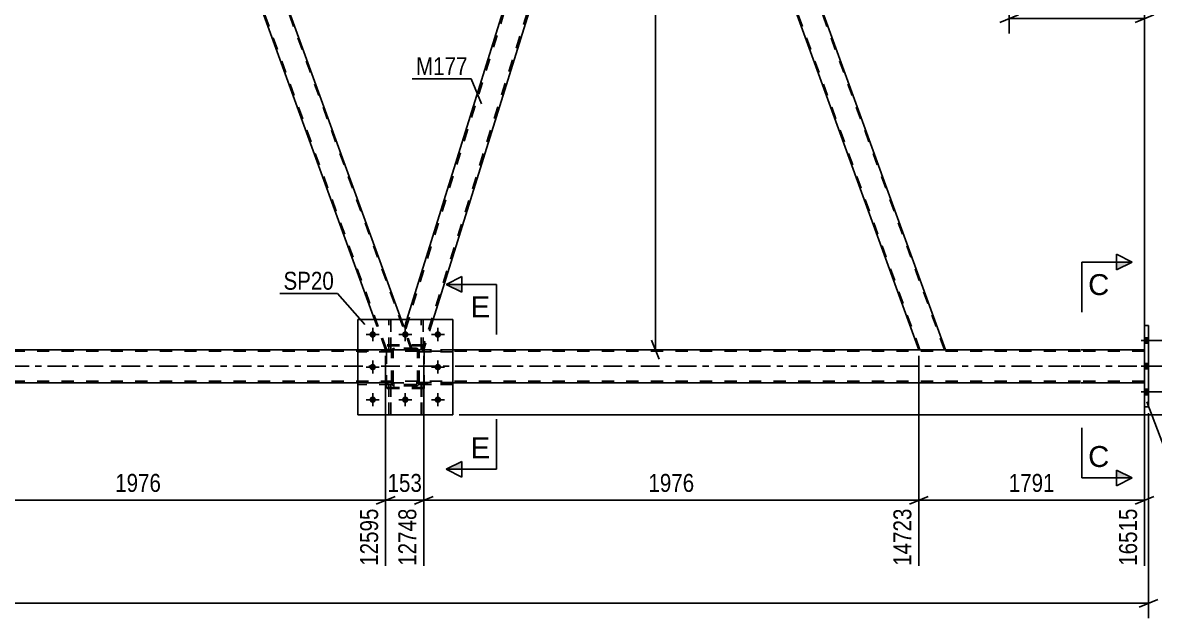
# Model space of a CAD drawing. Header units: millimetres. Extents: x -80 to 761, y -429 to 165.
# Drawn here: x 482.5 to 663.2, y -166.1 to -71.1 of the extents above; entities that cross this region are included whole.
import ezdxf

# ---------------------------------------------------------------- set-up
doc = ezdxf.new("R2010")
doc.units = ezdxf.units.MM
doc.linetypes.add('DXK_LINE_DOT2', pattern=[3.9198, 1.9599, -1.9599])
doc.linetypes.add('DXK_LINE_DOT3', pattern=[5.9187, 2.979, -0.9799, 0.9799, -0.9799])
doc.styles.add('Arial', font='ARIAL.TTF', dxfattribs={"height": 0.2})
doc.styles.add('Arial Narrow', font='ARIALN.TTF', dxfattribs={"height": 0.2})

# ---------------------------------------------------------------- blocks, each defined once
blk = doc.blocks.new('Bolt-814185468-3792 - 3674')
at = {"color": 1, "linetype": 'Continuous'}
for p, q in [((537.33, -120.8), (538.02, -120.8)), ((538.37, -119.76), (538.37, -120.46)), ((539.41, -120.8), (538.72, -120.8)), ((542.53, -120.8), (543.22, -120.8)), ((543.57, -119.76), (543.57, -120.46)), ((544.61, -120.8), (543.92, -120.8)), ((547.73, -120.8), (548.42, -120.8)), ((548.77, -119.76), (548.77, -120.46)), ((549.81, -120.8), (549.12, -120.8)), ((538.37, -121.84), (538.37, -121.15)), ((543.57, -121.84), (543.57, -121.15)), ((548.77, -121.84), (548.77, -121.15)), ((537.33, -126), (538.02, -126)), ((538.37, -124.96), (538.37, -125.66)), ((538.37, -127.04), (538.37, -126.35)), ((539.41, -126), (538.72, -126)), ((547.73, -126), (548.42, -126)), ((548.77, -124.96), (548.77, -125.66)), ((548.77, -127.04), (548.77, -126.35)), ((549.81, -126), (549.12, -126)), ((537.33, -131.2), (538.02, -131.2)), ((538.37, -130.16), (538.37, -130.86)), ((538.37, -132.24), (538.37, -131.55)), ((539.41, -131.2), (538.72, -131.2)), ((542.53, -131.2), (543.22, -131.2)), ((543.57, -130.16), (543.57, -130.86)), ((543.57, -132.24), (543.57, -131.55)), ((544.61, -131.2), (543.92, -131.2)), ((547.73, -131.2), (548.42, -131.2)), ((548.77, -130.16), (548.77, -130.86)), ((548.77, -132.24), (548.77, -131.55)), ((549.81, -131.2), (549.12, -131.2))]:
    blk.add_line(p, q, dxfattribs=at)
blk = doc.blocks.new('Part-814185468-3914 - 3674')
at = {"color": 7, "linetype": 'DXK_LINE_DOT2'}
for p, q in [((651.37, -123.46), (36.63, -123.46)), ((551.17, -123.22), (535.97, -123.22)), ((661.59, -123.46), (651.47, -123.46)), ((661.59, -123.22), (661.59, -128.5)), ((651.37, -128.26), (36.63, -128.26)), ((661.59, -128.26), (651.47, -128.26)), ((551.17, -128.5), (535.97, -128.5))]:
    blk.add_line(p, q, dxfattribs=at)
at = {"color": 2, "linetype": 'Continuous'}
for p, q in [((535.97, -123.22), (380.9, -123.22)), ((651.37, -123.22), (551.17, -123.22)), ((661.59, -123.22), (651.47, -123.22)), ((535.97, -128.5), (380.9, -128.5)), ((651.37, -128.5), (551.17, -128.5)), ((661.59, -128.5), (651.47, -128.5))]:
    blk.add_line(p, q, dxfattribs=at)
at = {"color": 7, "linetype": 'DXK_LINE_DOT3'}
for p, q in [((36.63, -125.86), (651.37, -125.86)), ((651.47, -125.86), (661.59, -125.86))]:
    blk.add_line(p, q, dxfattribs=at)
blk = doc.blocks.new('Bolt-814185468-3793 - 3674')
at = {"linetype": 'Continuous'}
for points in [[(538.89, -120.8, -1), (537.85, -120.8, -1)], [(544.09, -120.8, -1), (543.05, -120.8, -1)], [(549.29, -120.8, -1), (548.25, -120.8, -1)], [(538.89, -126, -1), (537.85, -126, -1)], [(549.29, -126, -1), (548.25, -126, -1)], [(538.89, -131.2, -1), (537.85, -131.2, -1)], [(544.09, -131.2, -1), (543.05, -131.2, -1)], [(549.29, -131.2, -1), (548.25, -131.2, -1)]]:
    blk.add_hatch(color=1, dxfattribs=at).paths.add_polyline_path(points)
at = {"color": 1, "linetype": 'Continuous'}
for p, q in [((539.41, -120.8), (537.33, -120.8)), ((538.37, -119.76), (538.37, -121.84)), ((544.61, -120.8), (542.53, -120.8)), ((543.57, -119.76), (543.57, -121.84)), ((549.81, -120.8), (547.73, -120.8)), ((548.77, -119.76), (548.77, -121.84)), ((539.41, -126), (537.33, -126)), ((538.37, -124.96), (538.37, -127.04)), ((549.81, -126), (547.73, -126)), ((548.77, -124.96), (548.77, -127.04)), ((539.41, -131.2), (537.33, -131.2)), ((538.37, -130.16), (538.37, -132.24)), ((544.61, -131.2), (542.53, -131.2)), ((543.57, -130.16), (543.57, -132.24)), ((549.81, -131.2), (547.73, -131.2)), ((548.77, -130.16), (548.77, -132.24))]:
    blk.add_line(p, q, dxfattribs=at)
blk = doc.blocks.new('Part-814185468-3796 - 3674')
at = {"color": 7, "linetype": 'DXK_LINE_DOT2'}
for p, q in [((541.24, -128.77), (540.92, -128.77)), ((540.92, -128.77), (540.92, -133.6)), ((540.92, -129.37), (541.24, -129.37)), ((541.24, -133.6), (541.24, -128.77)), ((540.92, -133.6), (541.24, -133.6))]:
    blk.add_line(p, q, dxfattribs=at)
blk = doc.blocks.new('Part-814185468-3848 - 3674')
at = {"color": 7, "linetype": 'DXK_LINE_DOT2'}
for p, q in [((541.37, -123.48), (541.41, -123.3)), ((541.41, -123.3), (541.37, -123.48)), ((541.37, -128.52), (541.37, -123.48)), ((541.61, -123.48), (541.63, -123.39)), ((541.61, -128.52), (541.61, -123.48)), ((541.63, -123.39), (541.68, -123.31)), ((541.67, -123.04), (541.85, -123)), ((541.85, -123), (541.67, -123.04)), ((541.68, -123.31), (541.76, -123.26)), ((541.76, -123.26), (541.85, -123.24)), ((545.29, -123), (541.85, -123)), ((541.85, -123.24), (545.29, -123.24)), ((545.29, -123), (545.47, -123.04)), ((545.47, -123.04), (545.29, -123)), ((545.29, -123.24), (545.38, -123.26)), ((545.38, -123.26), (545.46, -123.31)), ((545.46, -123.31), (545.51, -123.39)), ((545.51, -123.39), (545.53, -123.48)), ((545.53, -128.52), (545.53, -123.48)), ((545.73, -123.3), (545.77, -123.48)), ((545.77, -123.48), (545.73, -123.3)), ((545.77, -128.52), (545.77, -123.48)), ((541.41, -128.71), (541.37, -128.52)), ((541.37, -128.52), (541.41, -128.71)), ((541.63, -128.62), (541.61, -128.52)), ((541.68, -128.69), (541.63, -128.62)), ((541.85, -129), (541.67, -128.97)), ((541.67, -128.97), (541.85, -129)), ((541.76, -128.75), (541.68, -128.69)), ((541.85, -128.76), (541.76, -128.75)), ((545.29, -128.76), (541.85, -128.76)), ((545.29, -129), (541.85, -129)), ((545.38, -128.75), (545.29, -128.76)), ((545.47, -128.97), (545.29, -129)), ((545.29, -129), (545.47, -128.97)), ((545.46, -128.69), (545.38, -128.75)), ((545.51, -128.62), (545.46, -128.69)), ((545.53, -128.52), (545.51, -128.62)), ((545.77, -128.52), (545.73, -128.71)), ((545.73, -128.71), (545.77, -128.52))]:
    blk.add_line(p, q, dxfattribs=at)
at = {"color": 7, "linetype": 'DXK_LINE_DOT3'}
blk.add_line((543.57, -126), (543.57, -126), dxfattribs=at)
at = {"color": 7, "linetype": 'DXK_LINE_DOT2'}
for centre, start, end in [((541.85, -123.48), 112.5, 157.5), ((541.85, -123.48), 112.5, 157.5), ((545.29, -123.48), 22.5, 67.5), ((545.29, -123.48), 22.5, 67.5), ((541.85, -128.52), 202.5, 247.5), ((541.85, -128.52), 202.5, 247.5), ((545.29, -128.52), 292.5, 337.5), ((545.29, -128.52), 292.5, 337.5)]:
    blk.add_arc(centre, 0.48, start, end, dxfattribs=at)
blk = doc.blocks.new('Part-814185468-3826 - 3674')
at = {"color": 7, "linetype": 'DXK_LINE_DOT2'}
for p, q in [((540.92, -133.6), (540.92, -128.77)), ((540.92, -128.77), (541.24, -128.77)), ((540.92, -129.37), (541.24, -129.37)), ((541.24, -128.77), (541.24, -133.6)), ((541.24, -133.6), (540.92, -133.6))]:
    blk.add_line(p, q, dxfattribs=at)
blk = doc.blocks.new('Part-814185468-3829 - 3674')
at = {"color": 7, "linetype": 'DXK_LINE_DOT2'}
for p, q in [((546.12, -133.6), (546.12, -128.77)), ((546.12, -128.77), (546.44, -128.77)), ((546.12, -129.37), (546.44, -129.37)), ((546.44, -128.77), (546.44, -133.6)), ((546.44, -133.6), (546.12, -133.6))]:
    blk.add_line(p, q, dxfattribs=at)
blk = doc.blocks.new('Part-814185468-3832 - 3674')
at = {"color": 7, "linetype": 'DXK_LINE_DOT2'}
for p, q in [((540.92, -123.25), (540.92, -118.4)), ((540.92, -118.4), (541.24, -118.4)), ((541.24, -118.4), (541.24, -123.25)), ((540.92, -122.65), (541.24, -122.65)), ((541.24, -123.25), (540.92, -123.25))]:
    blk.add_line(p, q, dxfattribs=at)
blk = doc.blocks.new('Part-814185468-3835 - 3674')
at = {"color": 7, "linetype": 'DXK_LINE_DOT2'}
for p, q in [((546.12, -123.25), (546.12, -118.4)), ((546.12, -118.4), (546.44, -118.4)), ((546.44, -118.4), (546.44, -123.25)), ((546.12, -122.65), (546.44, -122.65)), ((546.44, -123.25), (546.12, -123.25))]:
    blk.add_line(p, q, dxfattribs=at)
blk = doc.blocks.new('Part-814185468-3880 - 3674')
at = {"color": 7, "linetype": 'DXK_LINE_DOT2'}
for p, q in [((541.37, -128.44), (535.97, -128.44)), ((535.97, -128.44), (535.97, -128.76)), ((541.37, -128.76), (535.97, -128.76)), ((540.77, -128.76), (540.77, -128.44)), ((541.37, -128.76), (541.37, -128.44))]:
    blk.add_line(p, q, dxfattribs=at)
blk = doc.blocks.new('Part-814185468-3916 - 3674')
at = {"color": 7, "linetype": 'DXK_LINE_DOT2'}
for p, q in [((541.37, -123.48), (541.41, -123.3)), ((541.41, -123.3), (541.37, -123.48)), ((541.37, -128.52), (541.37, -123.48)), ((541.61, -123.48), (541.63, -123.39)), ((541.61, -128.52), (541.61, -123.48)), ((541.63, -123.39), (541.68, -123.31)), ((541.67, -123.04), (541.85, -123)), ((541.85, -123), (541.67, -123.04)), ((541.68, -123.31), (541.76, -123.26)), ((541.76, -123.26), (541.85, -123.24)), ((545.29, -123), (541.85, -123)), ((541.85, -123.24), (545.29, -123.24)), ((545.29, -123), (545.47, -123.04)), ((545.47, -123.04), (545.29, -123)), ((545.29, -123.24), (545.38, -123.26)), ((545.38, -123.26), (545.46, -123.31)), ((545.46, -123.31), (545.51, -123.39)), ((545.51, -123.39), (545.53, -123.48)), ((545.53, -128.52), (545.53, -123.48)), ((545.73, -123.3), (545.77, -123.48)), ((545.77, -123.48), (545.73, -123.3)), ((545.77, -128.52), (545.77, -123.48)), ((541.41, -128.71), (541.37, -128.52)), ((541.37, -128.52), (541.41, -128.71)), ((541.63, -128.62), (541.61, -128.52)), ((541.68, -128.69), (541.63, -128.62)), ((541.85, -129), (541.67, -128.97)), ((541.67, -128.97), (541.85, -129)), ((541.76, -128.75), (541.68, -128.69)), ((541.85, -128.76), (541.76, -128.75)), ((545.29, -128.76), (541.85, -128.76)), ((545.29, -129), (541.85, -129)), ((545.38, -128.75), (545.29, -128.76)), ((545.47, -128.97), (545.29, -129)), ((545.29, -129), (545.47, -128.97)), ((545.46, -128.69), (545.38, -128.75)), ((545.51, -128.62), (545.46, -128.69)), ((545.53, -128.52), (545.51, -128.62)), ((545.77, -128.52), (545.73, -128.71)), ((545.73, -128.71), (545.77, -128.52))]:
    blk.add_line(p, q, dxfattribs=at)
at = {"color": 7, "linetype": 'DXK_LINE_DOT3'}
blk.add_line((543.57, -126), (543.57, -126), dxfattribs=at)
at = {"color": 7, "linetype": 'DXK_LINE_DOT2'}
for centre, start, end in [((541.85, -123.48), 112.5, 157.5), ((541.85, -123.48), 112.5, 157.5), ((545.29, -123.48), 22.5, 67.5), ((545.29, -123.48), 22.5, 67.5), ((541.85, -128.52), 202.5, 247.5), ((541.85, -128.52), 202.5, 247.5), ((545.29, -128.52), 292.5, 337.5), ((545.29, -128.52), 292.5, 337.5)]:
    blk.add_arc(centre, 0.48, start, end, dxfattribs=at)
blk = doc.blocks.new('Part-814185468-3917 - 3674')
at = {"color": 7, "linetype": 'DXK_LINE_DOT2'}
for p, q in [((546.57, -122.47), (540.57, -122.47)), ((540.57, -129.27), (540.57, -122.47)), ((546.57, -129.27), (546.57, -122.47)), ((546.57, -129.27), (540.57, -129.27))]:
    blk.add_line(p, q, dxfattribs=at)
blk = doc.blocks.new('Part-814185468-3918 - 3674')
at = {"color": 7, "linetype": 'DXK_LINE_DOT2'}
for p, q in [((546.57, -122.6), (540.57, -122.6)), ((540.57, -129.4), (540.57, -122.6)), ((546.57, -129.4), (546.57, -122.6)), ((546.57, -129.4), (540.57, -129.4))]:
    blk.add_line(p, q, dxfattribs=at)
blk = doc.blocks.new('Part-814185468-3924 - 3674')
at = {"color": 2, "linetype": 'Continuous'}
for p, q in [((662.23, -119.36), (661.59, -119.36)), ((661.59, -132.36), (661.59, -119.36)), ((662.23, -132.36), (662.23, -119.36)), ((661.59, -132.36), (662.23, -132.36))]:
    blk.add_line(p, q, dxfattribs=at)
blk = doc.blocks.new('Part-814185468-3939 - 3674')
at = {"color": 2, "linetype": 'Continuous'}
for p, q in [((494.99, -2), (458.29, -119.75)), ((496.31, -2), (494.99, -2)), ((497.84, -6.2), (496.31, -2)), ((497.86, -6.25), (461.4, -123.22)), ((459.55, -123.22), (458.31, -119.8))]:
    blk.add_line(p, q, dxfattribs=at)
at = {"color": 7, "linetype": 'DXK_LINE_DOT2'}
for p, q in [((495.24, -2), (458.43, -120.12)), ((497.72, -5.88), (461.15, -123.22)), ((497.86, -6.25), (497.84, -6.2)), ((497.86, -6.25), (497.84, -6.2)), ((458.29, -119.75), (458.31, -119.8)), ((461.4, -123.22), (459.55, -123.22))]:
    blk.add_line(p, q, dxfattribs=at)
blk = doc.blocks.new('Part-814185468-3944 - 3674')
at = {"color": 2, "linetype": 'Continuous'}
for p, q in [((585.7, -2), (581.44, -2)), ((629.82, -123.22), (585.7, -2)), ((625.56, -123.22), (582.97, -6.2))]:
    blk.add_line(p, q, dxfattribs=at)
at = {"color": 7, "linetype": 'DXK_LINE_DOT2'}
for p, q in [((581.44, -2), (582.97, -6.2)), ((625.73, -123.22), (581.61, -2)), ((629.65, -123.22), (585.53, -2)), ((625.56, -123.22), (629.82, -123.22))]:
    blk.add_line(p, q, dxfattribs=at)
blk = doc.blocks.new('Part-814185468-3954 - 3674')
at = {"color": 7, "linetype": 'DXK_LINE_DOT2'}
for p, q in [((580.38, -2), (543.56, -120.12)), ((582.86, -5.88), (546.28, -123.22)), ((582.99, -6.25), (582.97, -6.2)), ((582.99, -6.25), (582.97, -6.2)), ((543.84, -118.4), (543.42, -119.75)), ((548.03, -118.4), (546.53, -123.22)), ((544.69, -123.22), (543.42, -119.75)), ((546.53, -123.22), (544.69, -123.22))]:
    blk.add_line(p, q, dxfattribs=at)
at = {"color": 2, "linetype": 'Continuous'}
for p, q in [((580.13, -2), (543.84, -118.4)), ((581.44, -2), (580.13, -2)), ((582.97, -6.2), (581.44, -2)), ((582.99, -6.25), (548.03, -118.4))]:
    blk.add_line(p, q, dxfattribs=at)
blk = doc.blocks.new('Part-814185468-3959 - 3674')
at = {"color": 2, "linetype": 'Continuous'}
for p, q in [((500.57, -2), (496.31, -2)), ((542.93, -118.4), (500.57, -2)), ((538.68, -118.4), (497.84, -6.2))]:
    blk.add_line(p, q, dxfattribs=at)
at = {"color": 7, "linetype": 'DXK_LINE_DOT2'}
for p, q in [((496.31, -2), (497.84, -6.2)), ((540.6, -123.22), (496.48, -2)), ((544.52, -123.22), (500.4, -2)), ((540.43, -123.22), (538.68, -118.4)), ((544.69, -123.22), (542.93, -118.4)), ((544.69, -123.22), (540.43, -123.22))]:
    blk.add_line(p, q, dxfattribs=at)
blk = doc.blocks.new('Part-814185468-3960 - 3674')
at = {"color": 7, "linetype": 'DXK_LINE_DOT2'}
for p, q in [((541.37, -123.24), (535.97, -123.24)), ((535.97, -123.24), (535.97, -123.56)), ((541.37, -123.56), (535.97, -123.56)), ((540.77, -123.56), (540.77, -123.24)), ((541.37, -123.56), (541.37, -123.24))]:
    blk.add_line(p, q, dxfattribs=at)
blk = doc.blocks.new('Part-814185468-3967 - 3674')
at = {"color": 7, "linetype": 'DXK_LINE_DOT2'}
for p, q in [((545.77, -128.76), (545.77, -128.44)), ((545.77, -128.44), (551.17, -128.44)), ((551.17, -128.76), (545.77, -128.76)), ((546.37, -128.76), (546.37, -128.44)), ((551.17, -128.44), (551.17, -128.76))]:
    blk.add_line(p, q, dxfattribs=at)
blk = doc.blocks.new('Part-814185468-3968 - 3674')
at = {"color": 7, "linetype": 'DXK_LINE_DOT2'}
for p, q in [((535.97, -118.4), (551.17, -118.4)), ((535.97, -118.4), (535.97, -133.6)), ((551.17, -118.4), (551.17, -133.6)), ((535.97, -133.6), (551.17, -133.6))]:
    blk.add_line(p, q, dxfattribs=at)
blk = doc.blocks.new('Part-814185468-3973 - 3674')
at = {"color": 2, "linetype": 'Continuous'}
for p, q in [((551.17, -118.4), (535.97, -118.4)), ((535.97, -133.6), (535.97, -118.4)), ((551.17, -133.6), (551.17, -118.4)), ((551.17, -133.6), (535.97, -133.6))]:
    blk.add_line(p, q, dxfattribs=at)
blk = doc.blocks.new('Part-814185468-3974 - 3674')
at = {"color": 7, "linetype": 'DXK_LINE_DOT2'}
for p, q in [((545.77, -123.56), (545.77, -123.24)), ((545.77, -123.24), (551.17, -123.24)), ((551.17, -123.56), (545.77, -123.56)), ((546.37, -123.56), (546.37, -123.24)), ((551.17, -123.24), (551.17, -123.56))]:
    blk.add_line(p, q, dxfattribs=at)
blk = doc.blocks.new('Bolt-814185468-3975 - 3674')
at = {"linetype": 'Continuous'}
for points in [[(662.23, -122.2), (662.23, -121.32), (661.59, -121.32), (661.59, -122.2)], [(662.23, -122.2), (662.23, -121.32), (661.59, -121.32), (661.59, -122.2)], [(662.23, -122.2), (662.23, -121.32), (661.59, -121.32), (661.59, -122.2)], [(662.23, -126.3), (662.23, -125.42), (661.59, -125.42), (661.59, -126.3)], [(662.23, -126.3), (662.23, -125.42), (661.59, -125.42), (661.59, -126.3)], [(662.23, -130.4), (662.23, -129.52), (661.59, -129.52), (661.59, -130.4)], [(662.23, -130.4), (662.23, -129.52), (661.59, -129.52), (661.59, -130.4)], [(662.23, -130.4), (662.23, -129.52), (661.59, -129.52), (661.59, -130.4)]]:
    blk.add_hatch(color=1, dxfattribs=at).paths.add_polyline_path(points)
at = {"color": 1, "linetype": 'Continuous'}
for p, q in [((661.07, -121.76), (664.39, -121.76)), ((661.07, -121.76), (664.39, -121.76)), ((661.07, -121.76), (664.39, -121.76)), ((661.59, -121.32), (662.23, -121.32)), ((661.59, -121.32), (662.23, -121.32)), ((661.59, -121.32), (662.23, -121.32)), ((661.59, -122.2), (662.23, -122.2)), ((661.59, -122.2), (662.23, -122.2)), ((661.59, -122.2), (662.23, -122.2)), ((661.07, -125.86), (664.39, -125.86)), ((661.07, -125.86), (664.39, -125.86)), ((661.59, -125.42), (662.23, -125.42)), ((661.59, -125.42), (662.23, -125.42)), ((661.59, -126.3), (662.23, -126.3)), ((661.59, -126.3), (662.23, -126.3)), ((661.07, -129.96), (664.39, -129.96)), ((661.07, -129.96), (664.39, -129.96)), ((661.07, -129.96), (664.39, -129.96)), ((661.59, -129.52), (662.23, -129.52)), ((661.59, -129.52), (662.23, -129.52)), ((661.59, -129.52), (662.23, -129.52)), ((661.59, -130.4), (662.23, -130.4)), ((661.59, -130.4), (662.23, -130.4)), ((661.59, -130.4), (662.23, -130.4))]:
    blk.add_line(p, q, dxfattribs=at)
blk = doc.blocks.new('Part-814185468-3979 - 3674')
at = {"color": 7, "linetype": 'DXK_LINE_DOT2'}
for p, q in [((541.37, -123.24), (535.97, -123.24)), ((535.97, -123.56), (535.97, -123.24)), ((541.37, -123.56), (535.97, -123.56)), ((540.77, -123.56), (540.77, -123.24)), ((541.37, -123.24), (541.37, -123.56))]:
    blk.add_line(p, q, dxfattribs=at)
blk = doc.blocks.new('Part-814185468-3980 - 3674')
at = {"color": 7, "linetype": 'DXK_LINE_DOT2'}
for p, q in [((541.37, -128.44), (535.97, -128.44)), ((535.97, -128.76), (535.97, -128.44)), ((541.37, -128.76), (535.97, -128.76)), ((540.77, -128.76), (540.77, -128.44)), ((541.37, -128.44), (541.37, -128.76))]:
    blk.add_line(p, q, dxfattribs=at)
blk = doc.blocks.new('Part-814185468-3983 - 3674')
at = {"color": 2, "linetype": 'Continuous'}
for p, q in [((546.12, -118.4), (546.12, -118.4)), ((546.44, -118.4), (546.12, -118.4)), ((546.44, -118.4), (546.44, -118.4))]:
    blk.add_line(p, q, dxfattribs=at)
at = {"color": 7, "linetype": 'DXK_LINE_DOT2'}
for p, q in [((546.12, -123.25), (546.12, -118.4)), ((546.44, -123.25), (546.44, -118.4)), ((546.12, -122.65), (546.44, -122.65)), ((546.44, -123.25), (546.12, -123.25))]:
    blk.add_line(p, q, dxfattribs=at)
blk = doc.blocks.new('Part-814185468-3986 - 3674')
at = {"color": 2, "linetype": 'Continuous'}
for p, q in [((540.92, -118.4), (540.92, -118.4)), ((541.24, -118.4), (540.92, -118.4)), ((541.24, -118.4), (541.24, -118.4))]:
    blk.add_line(p, q, dxfattribs=at)
at = {"color": 7, "linetype": 'DXK_LINE_DOT2'}
for p, q in [((540.92, -123.25), (540.92, -118.4)), ((541.24, -123.25), (541.24, -118.4)), ((540.92, -122.65), (541.24, -122.65)), ((541.24, -123.25), (540.92, -123.25))]:
    blk.add_line(p, q, dxfattribs=at)
blk = doc.blocks.new('Part-814185468-3989 - 3674')
at = {"color": 7, "linetype": 'DXK_LINE_DOT2'}
for p, q in [((546.44, -128.77), (546.12, -128.77)), ((546.12, -128.77), (546.12, -133.6)), ((546.12, -129.37), (546.44, -129.37)), ((546.44, -133.6), (546.44, -128.77)), ((546.12, -133.6), (546.44, -133.6))]:
    blk.add_line(p, q, dxfattribs=at)
blk = doc.blocks.new('Part-814185468-3990 - 3674')
at = {"color": 7, "linetype": 'DXK_LINE_DOT2'}
for p, q in [((551.17, -123.24), (545.77, -123.24)), ((545.77, -123.24), (545.77, -123.56)), ((545.77, -123.56), (551.17, -123.56)), ((546.37, -123.56), (546.37, -123.24)), ((551.17, -123.56), (551.17, -123.24))]:
    blk.add_line(p, q, dxfattribs=at)
blk = doc.blocks.new('Part-814185468-3991 - 3674')
at = {"color": 7, "linetype": 'DXK_LINE_DOT2'}
for p, q in [((551.17, -128.44), (545.77, -128.44)), ((545.77, -128.44), (545.77, -128.76)), ((545.77, -128.76), (551.17, -128.76)), ((546.37, -128.76), (546.37, -128.44)), ((551.17, -128.76), (551.17, -128.44))]:
    blk.add_line(p, q, dxfattribs=at)
blk = doc.blocks.new('StraightDimension-814185468-4693 - 3674')
at = {"color": 7, "linetype": 'Continuous'}
for p, q in [((540.43, -124.22), (540.43, -157.69)), ((546.53, -124.22), (546.53, -157.69)), ((538.93, -147.85), (541.93, -146.65)), ((540.43, -147.25), (546.53, -147.25)), ((548.03, -146.65), (545.03, -147.85))]:
    blk.add_line(p, q, dxfattribs=at)
at = {"color": 0}
blk.add_wipeout([(546.82, -146.5), (546.82, -142.3), (540.14, -142.3), (540.14, -146.5)], dxfattribs=at)
at = {"color": 0, "linetype": 'Continuous'}
blk.add_wipeout([(545.93, -147.95), (541.73, -147.95), (541.73, -158.29), (545.93, -158.29)], dxfattribs=at)
at = {"color": 3, "style": 'Arial Narrow'}
blk.add_text('153', height=2.863, dxfattribs=at).set_placement((540.74, -145.9))
at = {"color": 3, "linetype": 'Continuous', "style": 'Arial Narrow'}
blk.add_text('12748', height=2.863, rotation=90.0002, dxfattribs=at).set_placement((545.33, -157.69))
blk = doc.blocks.new('StraightDimension-814185468-4674 - 3674')
at = {"color": 7, "linetype": 'Continuous'}
for p, q in [((461.4, -124.22), (461.4, -157.69)), ((540.43, -124.22), (540.43, -157.69)), ((462.9, -146.65), (459.9, -147.85)), ((461.4, -147.25), (540.43, -147.25)), ((538.93, -147.85), (541.93, -146.65))]:
    blk.add_line(p, q, dxfattribs=at)
at = {"color": 0}
blk.add_wipeout([(505.17, -146.5), (505.17, -142.3), (496.66, -142.3), (496.66, -146.5)], dxfattribs=at)
at = {"color": 0, "linetype": 'Continuous'}
blk.add_wipeout([(539.83, -147.95), (535.63, -147.95), (535.63, -158.29), (539.83, -158.29)], dxfattribs=at)
at = {"color": 3, "style": 'Arial Narrow'}
blk.add_text('1976', height=2.863, dxfattribs=at).set_placement((497.26, -145.9))
at = {"color": 3, "linetype": 'Continuous', "style": 'Arial Narrow'}
blk.add_text('12595', height=2.863, rotation=90.0002, dxfattribs=at).set_placement((539.23, -157.69))
blk = doc.blocks.new('StraightDimension-814185468-9713 - 3674')
at = {"color": 7, "linetype": 'Continuous'}
for p, q in [((710.73, 9.3), (709.53, 12.3)), ((638.33, 10.8), (712.53, 10.8)), ((710.13, -133.6), (710.13, 10.8)), ((552.17, -133.6), (712.53, -133.6)), ((709.53, -132.1), (710.73, -135.1))]:
    blk.add_line(p, q, dxfattribs=at)
at = {"color": 0}
blk.add_wipeout([(709.38, -57.15), (705.18, -57.15), (705.18, -65.66), (709.38, -65.66)], dxfattribs=at)
at = {"color": 3, "style": 'Arial Narrow'}
blk.add_text('3610', height=2.863, rotation=90.0002, dxfattribs=at).set_placement((708.78, -65.06))
blk = doc.blocks.new('StraightDimension-814185468-4155 - 3674')
at = {"color": 7, "linetype": 'Continuous'}
for p, q in [((584.1, -3.5), (582.9, -0.5)), ((602.67, -2), (580.65, -2)), ((583.5, -123.22), (583.5, -2)), ((582.9, -121.72), (584.1, -124.72)), ((601.81, -123.22), (580.65, -123.22))]:
    blk.add_line(p, q, dxfattribs=at)
at = {"color": 0}
blk.add_wipeout([(582.75, -58.35), (578.55, -58.35), (578.55, -66.87), (582.75, -66.87)], dxfattribs=at)
at = {"color": 3, "style": 'Arial Narrow'}
blk.add_text('3030', height=2.863, rotation=90.0002, dxfattribs=at).set_placement((582.15, -66.27))
blk = doc.blocks.new('StraightDimension-814185468-4429 - 3674')
at = {"color": 7, "linetype": 'Continuous'}
for p, q in [((641.61, 0), (683.94, 0)), ((682.14, -1.5), (680.94, 1.5)), ((681.54, -125.86), (681.54, 0)), ((680.94, -124.36), (682.14, -127.36)), ((663.23, -125.86), (683.94, -125.86))]:
    blk.add_line(p, q, dxfattribs=at)
at = {"color": 0}
blk.add_wipeout([(680.79, -58.67), (676.59, -58.67), (676.59, -67.19), (680.79, -67.19)], dxfattribs=at)
at = {"color": 3, "style": 'Arial Narrow'}
blk.add_text('3146', height=2.863, rotation=90.0002, dxfattribs=at).set_placement((680.19, -66.59))
blk = doc.blocks.new('StraightDimension-814185468-4457 - 3674')
at = {"color": 7, "linetype": 'Continuous'}
for p, q in [((625.56, -124.22), (625.56, -157.69)), ((661.59, -129.5), (661.59, -157.69)), ((627.06, -146.65), (624.06, -147.85)), ((625.56, -147.25), (661.59, -147.25)), ((660.09, -147.85), (663.09, -146.65))]:
    blk.add_line(p, q, dxfattribs=at)
at = {"color": 0}
blk.add_wipeout([(647.83, -146.5), (647.83, -142.3), (639.32, -142.3), (639.32, -146.5)], dxfattribs=at)
at = {"color": 0, "linetype": 'Continuous'}
blk.add_wipeout([(660.99, -147.95), (656.79, -147.95), (656.79, -158.29), (660.99, -158.29)], dxfattribs=at)
at = {"color": 3, "style": 'Arial Narrow'}
blk.add_text('1791', height=2.863, dxfattribs=at).set_placement((639.92, -145.9))
at = {"color": 3, "linetype": 'Continuous', "style": 'Arial Narrow'}
blk.add_text('16515', height=2.863, rotation=90.0002, dxfattribs=at).set_placement((660.39, -157.69))
blk = doc.blocks.new('StraightDimension-814185468-4469 - 3674')
at = {"color": 7, "linetype": 'Continuous'}
for p, q in [((546.53, -124.22), (546.53, -157.69)), ((625.56, -124.22), (625.56, -157.69)), ((548.03, -146.65), (545.03, -147.85)), ((546.53, -147.25), (625.56, -147.25)), ((624.06, -147.85), (627.06, -146.65))]:
    blk.add_line(p, q, dxfattribs=at)
at = {"color": 0}
blk.add_wipeout([(590.3, -146.5), (590.3, -142.3), (581.79, -142.3), (581.79, -146.5)], dxfattribs=at)
at = {"color": 0, "linetype": 'Continuous'}
blk.add_wipeout([(624.96, -147.95), (620.76, -147.95), (620.76, -158.29), (624.96, -158.29)], dxfattribs=at)
at = {"color": 3, "style": 'Arial Narrow'}
blk.add_text('1976', height=2.863, dxfattribs=at).set_placement((582.39, -145.9))
at = {"color": 3, "linetype": 'Continuous', "style": 'Arial Narrow'}
blk.add_text('14723', height=2.863, rotation=90.0002, dxfattribs=at).set_placement((624.36, -157.69))
blk = doc.blocks.new('StraightDimension-814185468-4713 - 3674')
at = {"color": 7, "linetype": 'Continuous'}
for p, q in [((662.23, -133.36), (662.23, -166.07)), ((-0.64, -163.67), (662.23, -163.67)), ((660.73, -164.27), (663.73, -163.07))]:
    blk.add_line(p, q, dxfattribs=at)
blk = doc.blocks.new('StraightDimension-814185468-4724 - 3674')
at = {"color": 7, "linetype": 'Continuous'}
for p, q in [((639.97, -3), (639.97, -72.81)), ((661.59, -122.22), (661.59, -67.56)), ((641.47, -69.81), (638.47, -71.01)), ((639.97, -70.41), (661.59, -70.41)), ((660.09, -71.01), (663.09, -69.81))]:
    blk.add_line(p, q, dxfattribs=at)
at = {"color": 0}
blk.add_wipeout([(655.04, -69.66), (655.04, -65.46), (646.52, -65.46), (646.52, -69.66)], dxfattribs=at)
at = {"color": 3, "style": 'Arial Narrow'}
blk.add_text('1431', height=2.863, dxfattribs=at).set_placement((647.12, -69.06))
blk = doc.blocks.new('Mark-814185468-3920 - 3674')
at = {"color": 0}
blk.add_wipeout([(675.13, -142.79), (675.13, -139.79), (667.09, -139.79), (667.09, -142.79)], dxfattribs=at)
blk.add_wipeout([(675.13, -142.79), (675.13, -139.79), (667.09, -139.79), (667.09, -142.79)], dxfattribs=at)
at = {"color": 30, "linetype": 'Continuous'}
for p, q in [((661.95, -131.56), (666.49, -143.39)), ((666.49, -143.39), (675.73, -143.39))]:
    blk.add_line(p, q, dxfattribs=at)
at = {"color": 3, "style": 'Arial Narrow'}
blk.add_text('SP19', height=2.863, dxfattribs=at).set_placement((667.09, -142.79))
blk = doc.blocks.new('Mark-814185468-3950 - 3674')
at = {"color": 0}
blk.add_wipeout([(553.51, -79.43), (553.51, -76.43), (545.29, -76.43), (545.29, -79.43)], dxfattribs=at)
blk.add_wipeout([(553.51, -79.43), (553.51, -76.43), (545.29, -76.43), (545.29, -79.43)], dxfattribs=at)
at = {"color": 30, "linetype": 'Continuous'}
for p in [(544.69, -80.03), (555.73, -84)]:
    blk.add_line(p, (554.11, -80.03), dxfattribs=at)
at = {"color": 3, "style": 'Arial Narrow'}
blk.add_text('M177', height=2.863, dxfattribs=at).set_placement((545.29, -79.43))
blk = doc.blocks.new('Mark-814185468-3969 - 3674')
at = {"color": 0}
blk.add_wipeout([(532.17, -113.66), (532.17, -110.66), (524.13, -110.66), (524.13, -113.66)], dxfattribs=at)
blk.add_wipeout([(532.17, -113.66), (532.17, -110.66), (524.13, -110.66), (524.13, -113.66)], dxfattribs=at)
at = {"color": 30, "linetype": 'Continuous'}
for p in [(523.53, -114.26), (537.12, -119.2)]:
    blk.add_line(p, (532.77, -114.26), dxfattribs=at)
at = {"color": 3, "style": 'Arial Narrow'}
blk.add_text('SP20', height=2.863, dxfattribs=at).set_placement((524.13, -113.66))
blk = doc.blocks.new('SectionMark-814185468-5289 - 3674')
at = {"linetype": 'Continuous'}
for points in [[(552.61, -112.81), (552.61, -114.06), (550.11, -112.81)], [(552.61, -141.04), (552.61, -142.29), (550.11, -142.29)]]:
    blk.add_hatch(color=6, dxfattribs=at).paths.add_polyline_path(points)
at = {"color": 6, "linetype": 'Continuous'}
for p, q in [((550.11, -112.81), (552.61, -111.56)), ((552.61, -114.06), (552.61, -111.56)), ((558.11, -112.81), (550.11, -112.81)), ((550.11, -112.81), (552.61, -114.06)), ((558.11, -112.81), (558.11, -120.81)), ((558.11, -142.29), (558.11, -134.29)), ((550.11, -142.29), (552.61, -141.04)), ((558.11, -142.29), (550.11, -142.29)), ((552.61, -143.54), (550.11, -142.29)), ((552.61, -141.04), (552.61, -143.54))]:
    blk.add_line(p, q, dxfattribs=at)
at = {"color": 0, "linetype": 'Continuous'}
for points in [[(557.11, -118.06), (557.11, -114.56), (554, -114.56), (554, -118.06)], [(557.11, -140.54), (557.11, -137.04), (554, -137.04), (554, -140.54)]]:
    blk.add_wipeout(points, dxfattribs=at)
at = {"color": 3, "linetype": 'Continuous', "style": 'Arial'}
for p in [(554, -118.06), (554, -140.54)]:
    blk.add_text('E', height=3.34, dxfattribs=at).set_placement(p)
blk = doc.blocks.new('SectionMark-814185468-11229 - 3674')
at = {"linetype": 'Continuous'}
for points in [[(657.09, -110.51), (657.09, -109.26), (659.59, -109.26)], [(657.09, -143.68), (657.09, -142.43), (659.59, -143.68)]]:
    blk.add_hatch(color=6, dxfattribs=at).paths.add_polyline_path(points)
at = {"color": 6, "linetype": 'Continuous'}
for p, q in [((657.09, -110.51), (657.09, -108.01)), ((657.09, -108.01), (659.59, -109.26)), ((651.59, -109.26), (651.59, -117.26)), ((651.59, -109.26), (659.59, -109.26)), ((659.59, -109.26), (657.09, -110.51)), ((651.59, -143.68), (651.59, -135.68)), ((659.59, -143.68), (657.09, -142.43)), ((657.09, -142.43), (657.09, -144.93)), ((651.59, -143.68), (659.59, -143.68)), ((659.59, -143.68), (657.09, -144.93))]:
    blk.add_line(p, q, dxfattribs=at)
at = {"color": 0, "linetype": 'Continuous'}
for points in [[(655.96, -114.51), (655.96, -111.01), (652.59, -111.01), (652.59, -114.51)], [(655.96, -141.93), (655.96, -138.43), (652.59, -138.43), (652.59, -141.93)]]:
    blk.add_wipeout(points, dxfattribs=at)
at = {"color": 3, "linetype": 'Continuous', "style": 'Arial'}
for p in [(652.59, -114.51), (652.59, -141.93)]:
    blk.add_text('C', height=3.34, dxfattribs=at).set_placement(p)

msp = doc.modelspace()

# ---------------------------------------------------------------- block references
for name in ['Part-814185468-3939 - 3674', 'Part-814185468-3959 - 3674', 'Part-814185468-3954 - 3674', 'Part-814185468-3944 - 3674', 'Part-814185468-3968 - 3674', 'Part-814185468-3973 - 3674', 'Part-814185468-3832 - 3674', 'Part-814185468-3986 - 3674', 'Part-814185468-3835 - 3674', 'Part-814185468-3983 - 3674', 'Bolt-814185468-3792 - 3674', 'Bolt-814185468-3793 - 3674', 'Part-814185468-3924 - 3674', 'Part-814185468-3917 - 3674', 'Part-814185468-3918 - 3674', 'Bolt-814185468-3975 - 3674', 'Part-814185468-3914 - 3674', 'Part-814185468-3960 - 3674', 'Part-814185468-3979 - 3674', 'Part-814185468-3848 - 3674', 'Part-814185468-3916 - 3674', 'Part-814185468-3974 - 3674', 'Part-814185468-3990 - 3674', 'Part-814185468-3880 - 3674', 'Part-814185468-3980 - 3674', 'Part-814185468-3796 - 3674', 'Part-814185468-3826 - 3674', 'Part-814185468-3967 - 3674', 'Part-814185468-3991 - 3674', 'Part-814185468-3829 - 3674', 'Part-814185468-3989 - 3674']:
    msp.add_blockref(name, (0, 0))

# ---------------------------------------------------------------- next in the draw order: block references
for name in ['StraightDimension-814185468-9713 - 3674', 'StraightDimension-814185468-4693 - 3674']:
    msp.add_blockref(name, (0, 0))

# ---------------------------------------------------------------- next in the draw order: block references
for name in ['StraightDimension-814185468-4429 - 3674', 'StraightDimension-814185468-4155 - 3674', 'StraightDimension-814185468-4674 - 3674']:
    msp.add_blockref(name, (0, 0))

# ---------------------------------------------------------------- next in the draw order: block references
msp.add_blockref('StraightDimension-814185468-4457 - 3674', (0, 0))

# ---------------------------------------------------------------- next in the draw order: block references
msp.add_blockref('StraightDimension-814185468-4469 - 3674', (0, 0))

# ---------------------------------------------------------------- next in the draw order: block references
msp.add_blockref('StraightDimension-814185468-4713 - 3674', (0, 0))

# ---------------------------------------------------------------- next in the draw order: block references
for name in ['StraightDimension-814185468-4724 - 3674', 'Mark-814185468-3950 - 3674', 'Mark-814185468-3969 - 3674', 'SectionMark-814185468-5289 - 3674', 'Mark-814185468-3920 - 3674']:
    msp.add_blockref(name, (0, 0))

# ---------------------------------------------------------------- next in the draw order: block references
msp.add_blockref('SectionMark-814185468-11229 - 3674', (0, 0))

doc.saveas('drawing.dxf')
